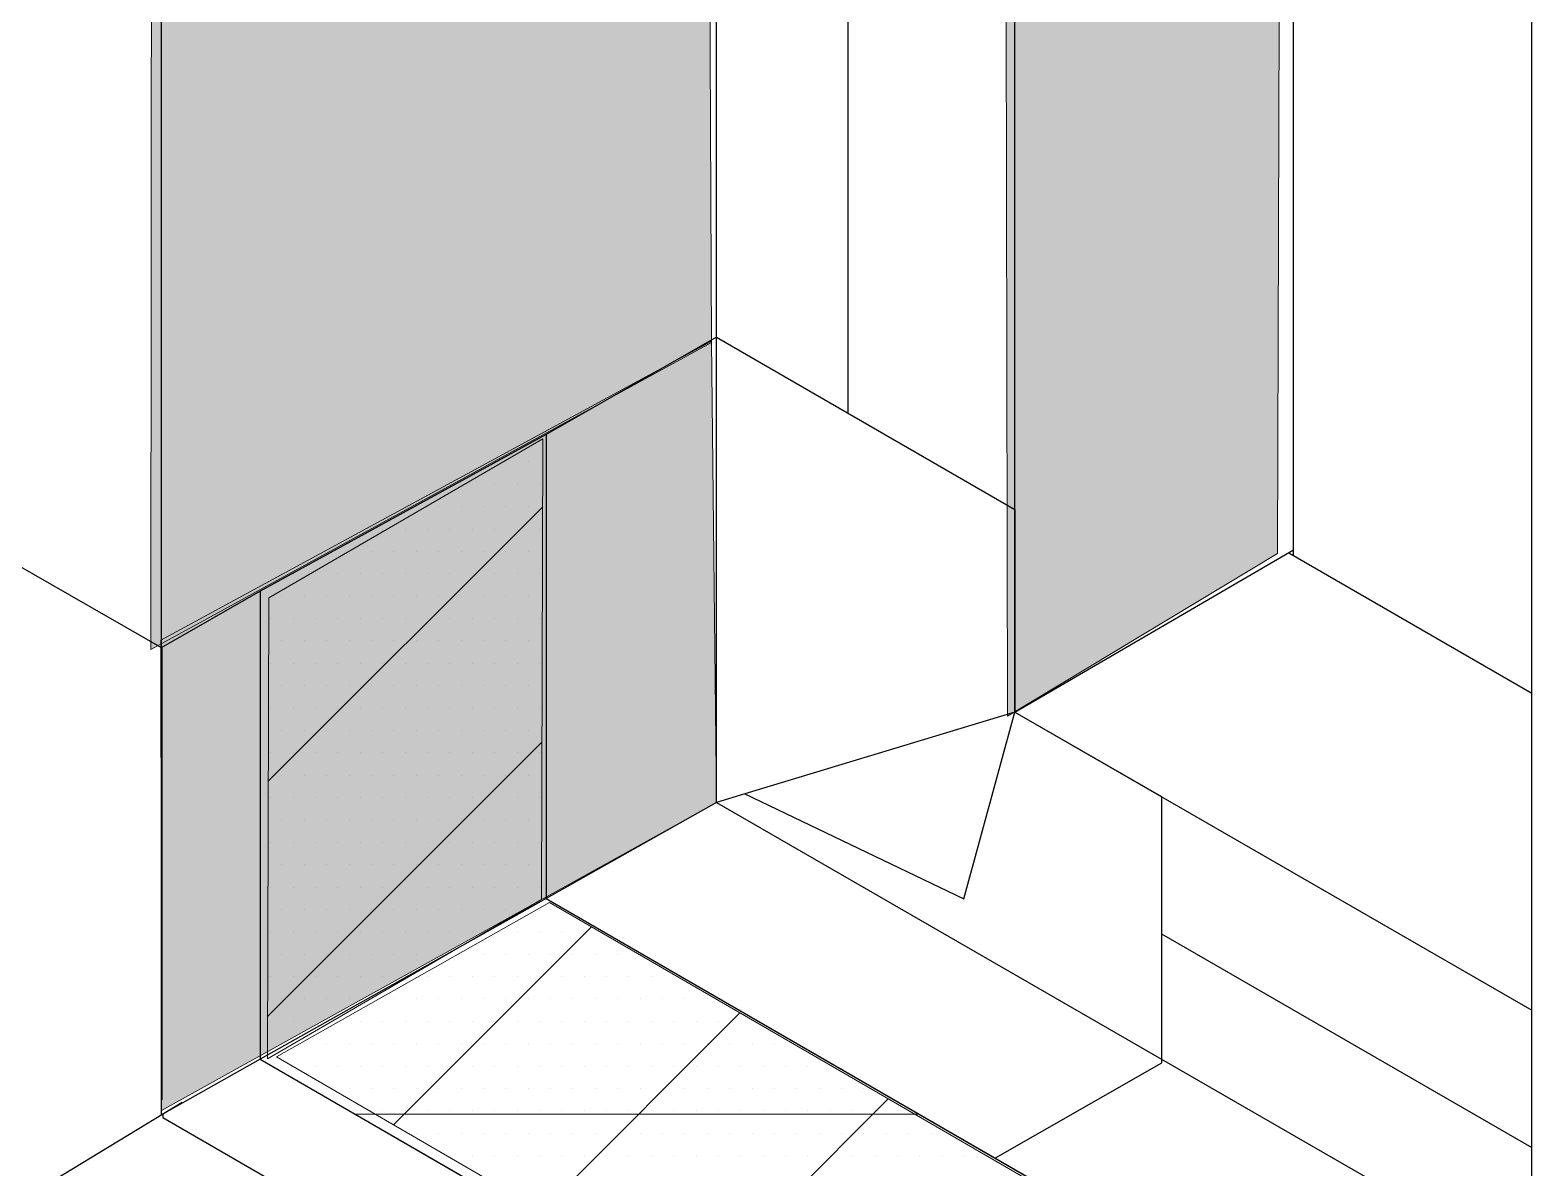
# Model space of a CAD drawing. Extents: x -1337 to 5791, y -3809 to 1769.
# Drawn here: x 101.5 to 192.1, y 1153.2 to 1221.9 of the extents above; entities that cross this region are included whole.
import ezdxf

# ---------------------------------------------------------------- set-up
doc = ezdxf.new("R2010")
doc.units = 0
doc.header["$MEASUREMENT"] = 0
doc.linetypes.add('AI-Linetype-52', pattern=[15, 9, -6])
for name, color, linetype, lineweight in [('.ATI-HATCH', 7, 'Continuous', 0), ('G-ANNO-TTLB', 7, 'Continuous', 0), ('Layer 12', 7, 'Continuous', 0), ('TYVEK', 7, 'Continuous', 0)]:
    doc.layers.add(name, color=color, linetype=linetype, lineweight=lineweight)
pattern_1 = [(45, (0, 0), (-7.07107, 7.07107), [])]

# ---------------------------------------------------------------- blocks, each defined once
blk = doc.blocks.new('Block_89')
at = {"layer": '.ATI-HATCH'}
for points in [[(132.628, 1197.453), (132.628, 1197.453), (115.382, 1188.003), (115.382, 1188.003), (115.382, 1188.003), (115.382, 1159.749), (115.382, 1159.749), (115.382, 1159.749), (132.628, 1169.461), (132.628, 1169.461), (132.628, 1169.461), (132.628, 1197.453), (132.628, 1197.453)], [(155.134, 1156.441), (155.134, 1156.441), (132.628, 1169.461), (132.628, 1169.461), (132.628, 1169.461), (115.382, 1159.749), (115.382, 1159.749), (115.382, 1159.749), (121.1, 1156.441), (121.1, 1156.441), (121.1, 1156.441), (155.134, 1156.441), (155.134, 1156.441)], [(121.1, 1156.441), (121.1, 1156.441), (192.042, 1115.402), (192.042, 1115.402), (192.042, 1115.402), (192.071, 1135.074), (192.071, 1135.074), (192.071, 1135.074), (155.134, 1156.441), (155.134, 1156.441), (155.134, 1156.441), (121.1, 1156.441), (121.1, 1156.441)]]:
    blk.add_open_spline(points, degree=3, knots=[0, 0, 0, 0, 1, 1, 1, 2, 2, 2, 3, 3, 3, 4, 4, 4, 4], dxfattribs=at)
at = {"layer": '.ATI-HATCH', "color": 8, "lineweight": 0, "true_color": 0x808080}
for points in [[(132.22, 1197.143), (132.22, 1197.143), (132.22, 1197.143), (132.22, 1197.143)], [(130.195, 1195.793), (130.195, 1195.793), (130.195, 1195.793), (130.195, 1195.793)], [(131.545, 1195.793), (131.545, 1195.793), (131.545, 1195.793), (131.545, 1195.793)], [(128.17, 1194.443), (128.17, 1194.443), (128.17, 1194.443), (128.17, 1194.443)], [(129.52, 1194.443), (129.52, 1194.443), (129.52, 1194.443), (129.52, 1194.443)], [(130.87, 1194.443), (130.87, 1194.443), (130.87, 1194.443), (130.87, 1194.443)], [(132.22, 1194.443), (132.22, 1194.443), (132.22, 1194.443), (132.22, 1194.443)], [(124.795, 1193.093), (124.795, 1193.093), (124.795, 1193.093), (124.795, 1193.093)], [(126.145, 1193.093), (126.145, 1193.093), (126.145, 1193.093), (126.145, 1193.093)], [(127.495, 1193.093), (127.495, 1193.093), (127.495, 1193.093), (127.495, 1193.093)], [(128.845, 1193.093), (128.845, 1193.093), (128.845, 1193.093), (128.845, 1193.093)], [(130.195, 1193.093), (130.195, 1193.093), (130.195, 1193.093), (130.195, 1193.093)], [(131.545, 1193.093), (131.545, 1193.093), (131.545, 1193.093), (131.545, 1193.093)], [(122.77, 1191.743), (122.77, 1191.743), (122.77, 1191.743), (122.77, 1191.743)], [(124.12, 1191.743), (124.12, 1191.743), (124.12, 1191.743), (124.12, 1191.743)], [(125.47, 1191.743), (125.47, 1191.743), (125.47, 1191.743), (125.47, 1191.743)], [(126.82, 1191.743), (126.82, 1191.743), (126.82, 1191.743), (126.82, 1191.743)], [(128.17, 1191.743), (128.17, 1191.743), (128.17, 1191.743), (128.17, 1191.743)], [(129.52, 1191.743), (129.52, 1191.743), (129.52, 1191.743), (129.52, 1191.743)], [(130.87, 1191.743), (130.87, 1191.743), (130.87, 1191.743), (130.87, 1191.743)], [(132.22, 1191.743), (132.22, 1191.743), (132.22, 1191.743), (132.22, 1191.743)], [(120.745, 1190.393), (120.745, 1190.393), (120.745, 1190.393), (120.745, 1190.393)], [(122.095, 1190.393), (122.095, 1190.393), (122.095, 1190.393), (122.095, 1190.393)], [(123.445, 1190.393), (123.445, 1190.393), (123.445, 1190.393), (123.445, 1190.393)], [(124.795, 1190.393), (124.795, 1190.393), (124.795, 1190.393), (124.795, 1190.393)], [(126.145, 1190.393), (126.145, 1190.393), (126.145, 1190.393), (126.145, 1190.393)], [(127.495, 1190.393), (127.495, 1190.393), (127.495, 1190.393), (127.495, 1190.393)], [(128.845, 1190.393), (128.845, 1190.393), (128.845, 1190.393), (128.845, 1190.393)], [(130.195, 1190.393), (130.195, 1190.393), (130.195, 1190.393), (130.195, 1190.393)], [(131.545, 1190.393), (131.545, 1190.393), (131.545, 1190.393), (131.545, 1190.393)], [(117.37, 1189.043), (117.37, 1189.043), (117.37, 1189.043), (117.37, 1189.043)], [(118.72, 1189.043), (118.72, 1189.043), (118.72, 1189.043), (118.72, 1189.043)], [(120.07, 1189.043), (120.07, 1189.043), (120.07, 1189.043), (120.07, 1189.043)], [(121.42, 1189.043), (121.42, 1189.043), (121.42, 1189.043), (121.42, 1189.043)], [(122.77, 1189.043), (122.77, 1189.043), (122.77, 1189.043), (122.77, 1189.043)], [(124.12, 1189.043), (124.12, 1189.043), (124.12, 1189.043), (124.12, 1189.043)], [(125.47, 1189.043), (125.47, 1189.043), (125.47, 1189.043), (125.47, 1189.043)], [(126.82, 1189.043), (126.82, 1189.043), (126.82, 1189.043), (126.82, 1189.043)], [(128.17, 1189.043), (128.17, 1189.043), (128.17, 1189.043), (128.17, 1189.043)], [(129.52, 1189.043), (129.52, 1189.043), (129.52, 1189.043), (129.52, 1189.043)], [(130.87, 1189.043), (130.87, 1189.043), (130.87, 1189.043), (130.87, 1189.043)], [(132.22, 1189.043), (132.22, 1189.043), (132.22, 1189.043), (132.22, 1189.043)], [(116.695, 1187.693), (116.695, 1187.693), (116.695, 1187.693), (116.695, 1187.693)], [(118.045, 1187.693), (118.045, 1187.693), (118.045, 1187.693), (118.045, 1187.693)], [(119.395, 1187.693), (119.395, 1187.693), (119.395, 1187.693), (119.395, 1187.693)], [(120.745, 1187.693), (120.745, 1187.693), (120.745, 1187.693), (120.745, 1187.693)], [(122.095, 1187.693), (122.095, 1187.693), (122.095, 1187.693), (122.095, 1187.693)], [(123.445, 1187.693), (123.445, 1187.693), (123.445, 1187.693), (123.445, 1187.693)], [(124.795, 1187.693), (124.795, 1187.693), (124.795, 1187.693), (124.795, 1187.693)], [(126.145, 1187.693), (126.145, 1187.693), (126.145, 1187.693), (126.145, 1187.693)], [(127.495, 1187.693), (127.495, 1187.693), (127.495, 1187.693), (127.495, 1187.693)], [(128.845, 1187.693), (128.845, 1187.693), (128.845, 1187.693), (128.845, 1187.693)], [(130.195, 1187.693), (130.195, 1187.693), (130.195, 1187.693), (130.195, 1187.693)], [(131.545, 1187.693), (131.545, 1187.693), (131.545, 1187.693), (131.545, 1187.693)], [(116.02, 1186.343), (116.02, 1186.343), (116.02, 1186.343), (116.02, 1186.343)], [(117.37, 1186.343), (117.37, 1186.343), (117.37, 1186.343), (117.37, 1186.343)], [(118.72, 1186.343), (118.72, 1186.343), (118.72, 1186.343), (118.72, 1186.343)], [(120.07, 1186.343), (120.07, 1186.343), (120.07, 1186.343), (120.07, 1186.343)], [(121.42, 1186.343), (121.42, 1186.343), (121.42, 1186.343), (121.42, 1186.343)], [(122.77, 1186.343), (122.77, 1186.343), (122.77, 1186.343), (122.77, 1186.343)], [(124.12, 1186.343), (124.12, 1186.343), (124.12, 1186.343), (124.12, 1186.343)], [(125.47, 1186.343), (125.47, 1186.343), (125.47, 1186.343), (125.47, 1186.343)], [(126.82, 1186.343), (126.82, 1186.343), (126.82, 1186.343), (126.82, 1186.343)], [(128.17, 1186.343), (128.17, 1186.343), (128.17, 1186.343), (128.17, 1186.343)], [(129.52, 1186.343), (129.52, 1186.343), (129.52, 1186.343), (129.52, 1186.343)], [(130.87, 1186.343), (130.87, 1186.343), (130.87, 1186.343), (130.87, 1186.343)], [(132.22, 1186.343), (132.22, 1186.343), (132.22, 1186.343), (132.22, 1186.343)], [(116.695, 1184.993), (116.695, 1184.993), (116.695, 1184.993), (116.695, 1184.993)], [(118.045, 1184.993), (118.045, 1184.993), (118.045, 1184.993), (118.045, 1184.993)], [(119.395, 1184.993), (119.395, 1184.993), (119.395, 1184.993), (119.395, 1184.993)], [(120.745, 1184.993), (120.745, 1184.993), (120.745, 1184.993), (120.745, 1184.993)], [(122.095, 1184.993), (122.095, 1184.993), (122.095, 1184.993), (122.095, 1184.993)], [(123.445, 1184.993), (123.445, 1184.993), (123.445, 1184.993), (123.445, 1184.993)], [(124.795, 1184.993), (124.795, 1184.993), (124.795, 1184.993), (124.795, 1184.993)], [(126.145, 1184.993), (126.145, 1184.993), (126.145, 1184.993), (126.145, 1184.993)], [(127.495, 1184.993), (127.495, 1184.993), (127.495, 1184.993), (127.495, 1184.993)], [(128.845, 1184.993), (128.845, 1184.993), (128.845, 1184.993), (128.845, 1184.993)], [(130.195, 1184.993), (130.195, 1184.993), (130.195, 1184.993), (130.195, 1184.993)], [(131.545, 1184.993), (131.545, 1184.993), (131.545, 1184.993), (131.545, 1184.993)], [(116.02, 1183.643), (116.02, 1183.643), (116.02, 1183.643), (116.02, 1183.643)], [(117.37, 1183.643), (117.37, 1183.643), (117.37, 1183.643), (117.37, 1183.643)], [(118.72, 1183.643), (118.72, 1183.643), (118.72, 1183.643), (118.72, 1183.643)], [(120.07, 1183.643), (120.07, 1183.643), (120.07, 1183.643), (120.07, 1183.643)], [(121.42, 1183.643), (121.42, 1183.643), (121.42, 1183.643), (121.42, 1183.643)], [(122.77, 1183.643), (122.77, 1183.643), (122.77, 1183.643), (122.77, 1183.643)], [(124.12, 1183.643), (124.12, 1183.643), (124.12, 1183.643), (124.12, 1183.643)], [(125.47, 1183.643), (125.47, 1183.643), (125.47, 1183.643), (125.47, 1183.643)], [(126.82, 1183.643), (126.82, 1183.643), (126.82, 1183.643), (126.82, 1183.643)], [(128.17, 1183.643), (128.17, 1183.643), (128.17, 1183.643), (128.17, 1183.643)], [(129.52, 1183.643), (129.52, 1183.643), (129.52, 1183.643), (129.52, 1183.643)], [(130.87, 1183.643), (130.87, 1183.643), (130.87, 1183.643), (130.87, 1183.643)], [(132.22, 1183.643), (132.22, 1183.643), (132.22, 1183.643), (132.22, 1183.643)], [(116.695, 1182.293), (116.695, 1182.293), (116.695, 1182.293), (116.695, 1182.293)], [(118.045, 1182.293), (118.045, 1182.293), (118.045, 1182.293), (118.045, 1182.293)], [(119.395, 1182.293), (119.395, 1182.293), (119.395, 1182.293), (119.395, 1182.293)], [(120.745, 1182.293), (120.745, 1182.293), (120.745, 1182.293), (120.745, 1182.293)], [(122.095, 1182.293), (122.095, 1182.293), (122.095, 1182.293), (122.095, 1182.293)], [(123.445, 1182.293), (123.445, 1182.293), (123.445, 1182.293), (123.445, 1182.293)], [(124.795, 1182.293), (124.795, 1182.293), (124.795, 1182.293), (124.795, 1182.293)], [(126.145, 1182.293), (126.145, 1182.293), (126.145, 1182.293), (126.145, 1182.293)], [(127.495, 1182.293), (127.495, 1182.293), (127.495, 1182.293), (127.495, 1182.293)], [(128.845, 1182.293), (128.845, 1182.293), (128.845, 1182.293), (128.845, 1182.293)], [(130.195, 1182.293), (130.195, 1182.293), (130.195, 1182.293), (130.195, 1182.293)], [(131.545, 1182.293), (131.545, 1182.293), (131.545, 1182.293), (131.545, 1182.293)], [(116.02, 1180.943), (116.02, 1180.943), (116.02, 1180.943), (116.02, 1180.943)], [(117.37, 1180.943), (117.37, 1180.943), (117.37, 1180.943), (117.37, 1180.943)], [(118.72, 1180.943), (118.72, 1180.943), (118.72, 1180.943), (118.72, 1180.943)], [(120.07, 1180.943), (120.07, 1180.943), (120.07, 1180.943), (120.07, 1180.943)], [(121.42, 1180.943), (121.42, 1180.943), (121.42, 1180.943), (121.42, 1180.943)], [(122.77, 1180.943), (122.77, 1180.943), (122.77, 1180.943), (122.77, 1180.943)], [(124.12, 1180.943), (124.12, 1180.943), (124.12, 1180.943), (124.12, 1180.943)], [(125.47, 1180.943), (125.47, 1180.943), (125.47, 1180.943), (125.47, 1180.943)], [(126.82, 1180.943), (126.82, 1180.943), (126.82, 1180.943), (126.82, 1180.943)], [(128.17, 1180.943), (128.17, 1180.943), (128.17, 1180.943), (128.17, 1180.943)], [(129.52, 1180.943), (129.52, 1180.943), (129.52, 1180.943), (129.52, 1180.943)], [(130.87, 1180.943), (130.87, 1180.943), (130.87, 1180.943), (130.87, 1180.943)], [(132.22, 1180.943), (132.22, 1180.943), (132.22, 1180.943), (132.22, 1180.943)], [(116.695, 1179.593), (116.695, 1179.593), (116.695, 1179.593), (116.695, 1179.593)], [(118.045, 1179.593), (118.045, 1179.593), (118.045, 1179.593), (118.045, 1179.593)], [(119.395, 1179.593), (119.395, 1179.593), (119.395, 1179.593), (119.395, 1179.593)], [(120.745, 1179.593), (120.745, 1179.593), (120.745, 1179.593), (120.745, 1179.593)], [(122.095, 1179.593), (122.095, 1179.593), (122.095, 1179.593), (122.095, 1179.593)], [(123.445, 1179.593), (123.445, 1179.593), (123.445, 1179.593), (123.445, 1179.593)], [(124.795, 1179.593), (124.795, 1179.593), (124.795, 1179.593), (124.795, 1179.593)], [(126.145, 1179.593), (126.145, 1179.593), (126.145, 1179.593), (126.145, 1179.593)], [(127.495, 1179.593), (127.495, 1179.593), (127.495, 1179.593), (127.495, 1179.593)], [(128.845, 1179.593), (128.845, 1179.593), (128.845, 1179.593), (128.845, 1179.593)], [(130.195, 1179.593), (130.195, 1179.593), (130.195, 1179.593), (130.195, 1179.593)], [(131.545, 1179.593), (131.545, 1179.593), (131.545, 1179.593), (131.545, 1179.593)], [(116.02, 1178.243), (116.02, 1178.243), (116.02, 1178.243), (116.02, 1178.243)], [(117.37, 1178.243), (117.37, 1178.243), (117.37, 1178.243), (117.37, 1178.243)], [(118.72, 1178.243), (118.72, 1178.243), (118.72, 1178.243), (118.72, 1178.243)], [(120.07, 1178.243), (120.07, 1178.243), (120.07, 1178.243), (120.07, 1178.243)], [(121.42, 1178.243), (121.42, 1178.243), (121.42, 1178.243), (121.42, 1178.243)], [(122.77, 1178.243), (122.77, 1178.243), (122.77, 1178.243), (122.77, 1178.243)], [(124.12, 1178.243), (124.12, 1178.243), (124.12, 1178.243), (124.12, 1178.243)], [(125.47, 1178.243), (125.47, 1178.243), (125.47, 1178.243), (125.47, 1178.243)], [(126.82, 1178.243), (126.82, 1178.243), (126.82, 1178.243), (126.82, 1178.243)], [(128.17, 1178.243), (128.17, 1178.243), (128.17, 1178.243), (128.17, 1178.243)], [(129.52, 1178.243), (129.52, 1178.243), (129.52, 1178.243), (129.52, 1178.243)], [(130.87, 1178.243), (130.87, 1178.243), (130.87, 1178.243), (130.87, 1178.243)], [(132.22, 1178.243), (132.22, 1178.243), (132.22, 1178.243), (132.22, 1178.243)], [(116.695, 1176.893), (116.695, 1176.893), (116.695, 1176.893), (116.695, 1176.893)], [(118.045, 1176.893), (118.045, 1176.893), (118.045, 1176.893), (118.045, 1176.893)], [(119.395, 1176.893), (119.395, 1176.893), (119.395, 1176.893), (119.395, 1176.893)], [(120.745, 1176.893), (120.745, 1176.893), (120.745, 1176.893), (120.745, 1176.893)], [(122.095, 1176.893), (122.095, 1176.893), (122.095, 1176.893), (122.095, 1176.893)], [(123.445, 1176.893), (123.445, 1176.893), (123.445, 1176.893), (123.445, 1176.893)], [(124.795, 1176.893), (124.795, 1176.893), (124.795, 1176.893), (124.795, 1176.893)], [(126.145, 1176.893), (126.145, 1176.893), (126.145, 1176.893), (126.145, 1176.893)], [(127.495, 1176.893), (127.495, 1176.893), (127.495, 1176.893), (127.495, 1176.893)], [(128.845, 1176.893), (128.845, 1176.893), (128.845, 1176.893), (128.845, 1176.893)], [(130.195, 1176.893), (130.195, 1176.893), (130.195, 1176.893), (130.195, 1176.893)], [(131.545, 1176.893), (131.545, 1176.893), (131.545, 1176.893), (131.545, 1176.893)], [(116.02, 1175.543), (116.02, 1175.543), (116.02, 1175.543), (116.02, 1175.543)], [(117.37, 1175.543), (117.37, 1175.543), (117.37, 1175.543), (117.37, 1175.543)], [(118.72, 1175.543), (118.72, 1175.543), (118.72, 1175.543), (118.72, 1175.543)], [(120.07, 1175.543), (120.07, 1175.543), (120.07, 1175.543), (120.07, 1175.543)], [(121.42, 1175.543), (121.42, 1175.543), (121.42, 1175.543), (121.42, 1175.543)], [(122.77, 1175.543), (122.77, 1175.543), (122.77, 1175.543), (122.77, 1175.543)], [(124.12, 1175.543), (124.12, 1175.543), (124.12, 1175.543), (124.12, 1175.543)], [(125.47, 1175.543), (125.47, 1175.543), (125.47, 1175.543), (125.47, 1175.543)], [(126.82, 1175.543), (126.82, 1175.543), (126.82, 1175.543), (126.82, 1175.543)], [(128.17, 1175.543), (128.17, 1175.543), (128.17, 1175.543), (128.17, 1175.543)], [(129.52, 1175.543), (129.52, 1175.543), (129.52, 1175.543), (129.52, 1175.543)], [(130.87, 1175.543), (130.87, 1175.543), (130.87, 1175.543), (130.87, 1175.543)], [(132.22, 1175.543), (132.22, 1175.543), (132.22, 1175.543), (132.22, 1175.543)], [(116.695, 1174.193), (116.695, 1174.193), (116.695, 1174.193), (116.695, 1174.193)], [(118.045, 1174.193), (118.045, 1174.193), (118.045, 1174.193), (118.045, 1174.193)], [(119.395, 1174.193), (119.395, 1174.193), (119.395, 1174.193), (119.395, 1174.193)], [(120.745, 1174.193), (120.745, 1174.193), (120.745, 1174.193), (120.745, 1174.193)], [(122.095, 1174.193), (122.095, 1174.193), (122.095, 1174.193), (122.095, 1174.193)], [(123.445, 1174.193), (123.445, 1174.193), (123.445, 1174.193), (123.445, 1174.193)], [(124.795, 1174.193), (124.795, 1174.193), (124.795, 1174.193), (124.795, 1174.193)], [(126.145, 1174.193), (126.145, 1174.193), (126.145, 1174.193), (126.145, 1174.193)], [(127.495, 1174.193), (127.495, 1174.193), (127.495, 1174.193), (127.495, 1174.193)], [(128.845, 1174.193), (128.845, 1174.193), (128.845, 1174.193), (128.845, 1174.193)], [(130.195, 1174.193), (130.195, 1174.193), (130.195, 1174.193), (130.195, 1174.193)], [(131.545, 1174.193), (131.545, 1174.193), (131.545, 1174.193), (131.545, 1174.193)], [(116.02, 1172.843), (116.02, 1172.843), (116.02, 1172.843), (116.02, 1172.843)], [(117.37, 1172.843), (117.37, 1172.843), (117.37, 1172.843), (117.37, 1172.843)], [(118.72, 1172.843), (118.72, 1172.843), (118.72, 1172.843), (118.72, 1172.843)], [(120.07, 1172.843), (120.07, 1172.843), (120.07, 1172.843), (120.07, 1172.843)], [(121.42, 1172.843), (121.42, 1172.843), (121.42, 1172.843), (121.42, 1172.843)], [(122.77, 1172.843), (122.77, 1172.843), (122.77, 1172.843), (122.77, 1172.843)], [(124.12, 1172.843), (124.12, 1172.843), (124.12, 1172.843), (124.12, 1172.843)], [(125.47, 1172.843), (125.47, 1172.843), (125.47, 1172.843), (125.47, 1172.843)], [(126.82, 1172.843), (126.82, 1172.843), (126.82, 1172.843), (126.82, 1172.843)], [(128.17, 1172.843), (128.17, 1172.843), (128.17, 1172.843), (128.17, 1172.843)], [(129.52, 1172.843), (129.52, 1172.843), (129.52, 1172.843), (129.52, 1172.843)], [(130.87, 1172.843), (130.87, 1172.843), (130.87, 1172.843), (130.87, 1172.843)], [(132.22, 1172.843), (132.22, 1172.843), (132.22, 1172.843), (132.22, 1172.843)], [(116.695, 1171.493), (116.695, 1171.493), (116.695, 1171.493), (116.695, 1171.493)], [(118.045, 1171.493), (118.045, 1171.493), (118.045, 1171.493), (118.045, 1171.493)], [(119.395, 1171.493), (119.395, 1171.493), (119.395, 1171.493), (119.395, 1171.493)], [(120.745, 1171.493), (120.745, 1171.493), (120.745, 1171.493), (120.745, 1171.493)], [(122.095, 1171.493), (122.095, 1171.493), (122.095, 1171.493), (122.095, 1171.493)], [(123.445, 1171.493), (123.445, 1171.493), (123.445, 1171.493), (123.445, 1171.493)], [(124.795, 1171.493), (124.795, 1171.493), (124.795, 1171.493), (124.795, 1171.493)], [(126.145, 1171.493), (126.145, 1171.493), (126.145, 1171.493), (126.145, 1171.493)], [(127.495, 1171.493), (127.495, 1171.493), (127.495, 1171.493), (127.495, 1171.493)], [(128.845, 1171.493), (128.845, 1171.493), (128.845, 1171.493), (128.845, 1171.493)], [(130.195, 1171.493), (130.195, 1171.493), (130.195, 1171.493), (130.195, 1171.493)], [(131.545, 1171.493), (131.545, 1171.493), (131.545, 1171.493), (131.545, 1171.493)], [(116.02, 1170.143), (116.02, 1170.143), (116.02, 1170.143), (116.02, 1170.143)], [(117.37, 1170.143), (117.37, 1170.143), (117.37, 1170.143), (117.37, 1170.143)], [(118.72, 1170.143), (118.72, 1170.143), (118.72, 1170.143), (118.72, 1170.143)], [(120.07, 1170.143), (120.07, 1170.143), (120.07, 1170.143), (120.07, 1170.143)], [(121.42, 1170.143), (121.42, 1170.143), (121.42, 1170.143), (121.42, 1170.143)], [(122.77, 1170.143), (122.77, 1170.143), (122.77, 1170.143), (122.77, 1170.143)], [(124.12, 1170.143), (124.12, 1170.143), (124.12, 1170.143), (124.12, 1170.143)], [(125.47, 1170.143), (125.47, 1170.143), (125.47, 1170.143), (125.47, 1170.143)], [(126.82, 1170.143), (126.82, 1170.143), (126.82, 1170.143), (126.82, 1170.143)], [(128.17, 1170.143), (128.17, 1170.143), (128.17, 1170.143), (128.17, 1170.143)], [(129.52, 1170.143), (129.52, 1170.143), (129.52, 1170.143), (129.52, 1170.143)], [(130.87, 1170.143), (130.87, 1170.143), (130.87, 1170.143), (130.87, 1170.143)], [(132.22, 1170.143), (132.22, 1170.143), (132.22, 1170.143), (132.22, 1170.143)], [(116.695, 1168.793), (116.695, 1168.793), (116.695, 1168.793), (116.695, 1168.793)], [(118.045, 1168.793), (118.045, 1168.793), (118.045, 1168.793), (118.045, 1168.793)], [(119.395, 1168.793), (119.395, 1168.793), (119.395, 1168.793), (119.395, 1168.793)], [(120.745, 1168.793), (120.745, 1168.793), (120.745, 1168.793), (120.745, 1168.793)], [(122.095, 1168.793), (122.095, 1168.793), (122.095, 1168.793), (122.095, 1168.793)], [(123.445, 1168.793), (123.445, 1168.793), (123.445, 1168.793), (123.445, 1168.793)], [(124.795, 1168.793), (124.795, 1168.793), (124.795, 1168.793), (124.795, 1168.793)], [(126.145, 1168.793), (126.145, 1168.793), (126.145, 1168.793), (126.145, 1168.793)], [(127.495, 1168.793), (127.495, 1168.793), (127.495, 1168.793), (127.495, 1168.793)], [(128.845, 1168.793), (128.845, 1168.793), (128.845, 1168.793), (128.845, 1168.793)], [(130.195, 1168.793), (130.195, 1168.793), (130.195, 1168.793), (130.195, 1168.793)], [(131.545, 1168.793), (131.545, 1168.793), (131.545, 1168.793), (131.545, 1168.793)], [(132.895, 1168.793), (132.895, 1168.793), (132.895, 1168.793), (132.895, 1168.793)], [(116.02, 1167.443), (116.02, 1167.443), (116.02, 1167.443), (116.02, 1167.443)], [(117.37, 1167.443), (117.37, 1167.443), (117.37, 1167.443), (117.37, 1167.443)], [(118.72, 1167.443), (118.72, 1167.443), (118.72, 1167.443), (118.72, 1167.443)], [(120.07, 1167.443), (120.07, 1167.443), (120.07, 1167.443), (120.07, 1167.443)], [(121.42, 1167.443), (121.42, 1167.443), (121.42, 1167.443), (121.42, 1167.443)], [(122.77, 1167.443), (122.77, 1167.443), (122.77, 1167.443), (122.77, 1167.443)], [(124.12, 1167.443), (124.12, 1167.443), (124.12, 1167.443), (124.12, 1167.443)], [(125.47, 1167.443), (125.47, 1167.443), (125.47, 1167.443), (125.47, 1167.443)], [(126.82, 1167.443), (126.82, 1167.443), (126.82, 1167.443), (126.82, 1167.443)], [(128.17, 1167.443), (128.17, 1167.443), (128.17, 1167.443), (128.17, 1167.443)], [(129.52, 1167.443), (129.52, 1167.443), (129.52, 1167.443), (129.52, 1167.443)], [(130.87, 1167.443), (130.87, 1167.443), (130.87, 1167.443), (130.87, 1167.443)], [(132.22, 1167.443), (132.22, 1167.443), (132.22, 1167.443), (132.22, 1167.443)], [(133.57, 1167.443), (133.57, 1167.443), (133.57, 1167.443), (133.57, 1167.443)], [(134.92, 1167.443), (134.92, 1167.443), (134.92, 1167.443), (134.92, 1167.443)], [(116.695, 1166.093), (116.695, 1166.093), (116.695, 1166.093), (116.695, 1166.093)], [(118.045, 1166.093), (118.045, 1166.093), (118.045, 1166.093), (118.045, 1166.093)], [(119.395, 1166.093), (119.395, 1166.093), (119.395, 1166.093), (119.395, 1166.093)], [(120.745, 1166.093), (120.745, 1166.093), (120.745, 1166.093), (120.745, 1166.093)], [(122.095, 1166.093), (122.095, 1166.093), (122.095, 1166.093), (122.095, 1166.093)], [(123.445, 1166.093), (123.445, 1166.093), (123.445, 1166.093), (123.445, 1166.093)], [(124.795, 1166.093), (124.795, 1166.093), (124.795, 1166.093), (124.795, 1166.093)], [(126.145, 1166.093), (126.145, 1166.093), (126.145, 1166.093), (126.145, 1166.093)], [(127.495, 1166.093), (127.495, 1166.093), (127.495, 1166.093), (127.495, 1166.093)], [(128.845, 1166.093), (128.845, 1166.093), (128.845, 1166.093), (128.845, 1166.093)], [(130.195, 1166.093), (130.195, 1166.093), (130.195, 1166.093), (130.195, 1166.093)], [(131.545, 1166.093), (131.545, 1166.093), (131.545, 1166.093), (131.545, 1166.093)], [(132.895, 1166.093), (132.895, 1166.093), (132.895, 1166.093), (132.895, 1166.093)], [(134.245, 1166.093), (134.245, 1166.093), (134.245, 1166.093), (134.245, 1166.093)], [(135.595, 1166.093), (135.595, 1166.093), (135.595, 1166.093), (135.595, 1166.093)], [(136.945, 1166.093), (136.945, 1166.093), (136.945, 1166.093), (136.945, 1166.093)], [(138.295, 1166.093), (138.295, 1166.093), (138.295, 1166.093), (138.295, 1166.093)], [(116.02, 1164.743), (116.02, 1164.743), (116.02, 1164.743), (116.02, 1164.743)], [(117.37, 1164.743), (117.37, 1164.743), (117.37, 1164.743), (117.37, 1164.743)], [(118.72, 1164.743), (118.72, 1164.743), (118.72, 1164.743), (118.72, 1164.743)], [(120.07, 1164.743), (120.07, 1164.743), (120.07, 1164.743), (120.07, 1164.743)], [(121.42, 1164.743), (121.42, 1164.743), (121.42, 1164.743), (121.42, 1164.743)], [(122.77, 1164.743), (122.77, 1164.743), (122.77, 1164.743), (122.77, 1164.743)], [(124.12, 1164.743), (124.12, 1164.743), (124.12, 1164.743), (124.12, 1164.743)], [(125.47, 1164.743), (125.47, 1164.743), (125.47, 1164.743), (125.47, 1164.743)], [(126.82, 1164.743), (126.82, 1164.743), (126.82, 1164.743), (126.82, 1164.743)], [(128.17, 1164.743), (128.17, 1164.743), (128.17, 1164.743), (128.17, 1164.743)], [(129.52, 1164.743), (129.52, 1164.743), (129.52, 1164.743), (129.52, 1164.743)], [(130.87, 1164.743), (130.87, 1164.743), (130.87, 1164.743), (130.87, 1164.743)], [(132.22, 1164.743), (132.22, 1164.743), (132.22, 1164.743), (132.22, 1164.743)], [(133.57, 1164.743), (133.57, 1164.743), (133.57, 1164.743), (133.57, 1164.743)], [(134.92, 1164.743), (134.92, 1164.743), (134.92, 1164.743), (134.92, 1164.743)], [(136.27, 1164.743), (136.27, 1164.743), (136.27, 1164.743), (136.27, 1164.743)], [(137.62, 1164.743), (137.62, 1164.743), (137.62, 1164.743), (137.62, 1164.743)], [(138.97, 1164.743), (138.97, 1164.743), (138.97, 1164.743), (138.97, 1164.743)], [(140.32, 1164.743), (140.32, 1164.743), (140.32, 1164.743), (140.32, 1164.743)], [(116.695, 1163.393), (116.695, 1163.393), (116.695, 1163.393), (116.695, 1163.393)], [(118.045, 1163.393), (118.045, 1163.393), (118.045, 1163.393), (118.045, 1163.393)], [(119.395, 1163.393), (119.395, 1163.393), (119.395, 1163.393), (119.395, 1163.393)], [(120.745, 1163.393), (120.745, 1163.393), (120.745, 1163.393), (120.745, 1163.393)], [(122.095, 1163.393), (122.095, 1163.393), (122.095, 1163.393), (122.095, 1163.393)], [(123.445, 1163.393), (123.445, 1163.393), (123.445, 1163.393), (123.445, 1163.393)], [(124.795, 1163.393), (124.795, 1163.393), (124.795, 1163.393), (124.795, 1163.393)], [(126.145, 1163.393), (126.145, 1163.393), (126.145, 1163.393), (126.145, 1163.393)], [(127.495, 1163.393), (127.495, 1163.393), (127.495, 1163.393), (127.495, 1163.393)], [(128.845, 1163.393), (128.845, 1163.393), (128.845, 1163.393), (128.845, 1163.393)], [(130.195, 1163.393), (130.195, 1163.393), (130.195, 1163.393), (130.195, 1163.393)], [(131.545, 1163.393), (131.545, 1163.393), (131.545, 1163.393), (131.545, 1163.393)], [(132.895, 1163.393), (132.895, 1163.393), (132.895, 1163.393), (132.895, 1163.393)], [(134.245, 1163.393), (134.245, 1163.393), (134.245, 1163.393), (134.245, 1163.393)], [(135.595, 1163.393), (135.595, 1163.393), (135.595, 1163.393), (135.595, 1163.393)], [(136.945, 1163.393), (136.945, 1163.393), (136.945, 1163.393), (136.945, 1163.393)], [(138.295, 1163.393), (138.295, 1163.393), (138.295, 1163.393), (138.295, 1163.393)], [(139.645, 1163.393), (139.645, 1163.393), (139.645, 1163.393), (139.645, 1163.393)], [(140.995, 1163.393), (140.995, 1163.393), (140.995, 1163.393), (140.995, 1163.393)], [(142.345, 1163.393), (142.345, 1163.393), (142.345, 1163.393), (142.345, 1163.393)], [(116.02, 1162.043), (116.02, 1162.043), (116.02, 1162.043), (116.02, 1162.043)], [(117.37, 1162.043), (117.37, 1162.043), (117.37, 1162.043), (117.37, 1162.043)], [(118.72, 1162.043), (118.72, 1162.043), (118.72, 1162.043), (118.72, 1162.043)], [(120.07, 1162.043), (120.07, 1162.043), (120.07, 1162.043), (120.07, 1162.043)], [(121.42, 1162.043), (121.42, 1162.043), (121.42, 1162.043), (121.42, 1162.043)], [(122.77, 1162.043), (122.77, 1162.043), (122.77, 1162.043), (122.77, 1162.043)], [(124.12, 1162.043), (124.12, 1162.043), (124.12, 1162.043), (124.12, 1162.043)], [(125.47, 1162.043), (125.47, 1162.043), (125.47, 1162.043), (125.47, 1162.043)], [(126.82, 1162.043), (126.82, 1162.043), (126.82, 1162.043), (126.82, 1162.043)], [(128.17, 1162.043), (128.17, 1162.043), (128.17, 1162.043), (128.17, 1162.043)], [(129.52, 1162.043), (129.52, 1162.043), (129.52, 1162.043), (129.52, 1162.043)], [(130.87, 1162.043), (130.87, 1162.043), (130.87, 1162.043), (130.87, 1162.043)], [(132.22, 1162.043), (132.22, 1162.043), (132.22, 1162.043), (132.22, 1162.043)], [(133.57, 1162.043), (133.57, 1162.043), (133.57, 1162.043), (133.57, 1162.043)], [(134.92, 1162.043), (134.92, 1162.043), (134.92, 1162.043), (134.92, 1162.043)], [(136.27, 1162.043), (136.27, 1162.043), (136.27, 1162.043), (136.27, 1162.043)], [(137.62, 1162.043), (137.62, 1162.043), (137.62, 1162.043), (137.62, 1162.043)], [(138.97, 1162.043), (138.97, 1162.043), (138.97, 1162.043), (138.97, 1162.043)], [(140.32, 1162.043), (140.32, 1162.043), (140.32, 1162.043), (140.32, 1162.043)], [(141.67, 1162.043), (141.67, 1162.043), (141.67, 1162.043), (141.67, 1162.043)], [(143.02, 1162.043), (143.02, 1162.043), (143.02, 1162.043), (143.02, 1162.043)], [(144.37, 1162.043), (144.37, 1162.043), (144.37, 1162.043), (144.37, 1162.043)], [(116.695, 1160.693), (116.695, 1160.693), (116.695, 1160.693), (116.695, 1160.693)], [(118.045, 1160.693), (118.045, 1160.693), (118.045, 1160.693), (118.045, 1160.693)], [(119.395, 1160.693), (119.395, 1160.693), (119.395, 1160.693), (119.395, 1160.693)], [(120.745, 1160.693), (120.745, 1160.693), (120.745, 1160.693), (120.745, 1160.693)], [(122.095, 1160.693), (122.095, 1160.693), (122.095, 1160.693), (122.095, 1160.693)], [(123.445, 1160.693), (123.445, 1160.693), (123.445, 1160.693), (123.445, 1160.693)], [(124.795, 1160.693), (124.795, 1160.693), (124.795, 1160.693), (124.795, 1160.693)], [(126.145, 1160.693), (126.145, 1160.693), (126.145, 1160.693), (126.145, 1160.693)], [(127.495, 1160.693), (127.495, 1160.693), (127.495, 1160.693), (127.495, 1160.693)], [(128.845, 1160.693), (128.845, 1160.693), (128.845, 1160.693), (128.845, 1160.693)], [(130.195, 1160.693), (130.195, 1160.693), (130.195, 1160.693), (130.195, 1160.693)], [(131.545, 1160.693), (131.545, 1160.693), (131.545, 1160.693), (131.545, 1160.693)], [(132.895, 1160.693), (132.895, 1160.693), (132.895, 1160.693), (132.895, 1160.693)], [(134.245, 1160.693), (134.245, 1160.693), (134.245, 1160.693), (134.245, 1160.693)], [(135.595, 1160.693), (135.595, 1160.693), (135.595, 1160.693), (135.595, 1160.693)], [(136.945, 1160.693), (136.945, 1160.693), (136.945, 1160.693), (136.945, 1160.693)], [(138.295, 1160.693), (138.295, 1160.693), (138.295, 1160.693), (138.295, 1160.693)], [(139.645, 1160.693), (139.645, 1160.693), (139.645, 1160.693), (139.645, 1160.693)], [(140.995, 1160.693), (140.995, 1160.693), (140.995, 1160.693), (140.995, 1160.693)], [(142.345, 1160.693), (142.345, 1160.693), (142.345, 1160.693), (142.345, 1160.693)], [(143.695, 1160.693), (143.695, 1160.693), (143.695, 1160.693), (143.695, 1160.693)], [(145.045, 1160.693), (145.045, 1160.693), (145.045, 1160.693), (145.045, 1160.693)], [(146.395, 1160.693), (146.395, 1160.693), (146.395, 1160.693), (146.395, 1160.693)], [(147.745, 1160.693), (147.745, 1160.693), (147.745, 1160.693), (147.745, 1160.693)], [(117.37, 1159.343), (117.37, 1159.343), (117.37, 1159.343), (117.37, 1159.343)], [(118.72, 1159.343), (118.72, 1159.343), (118.72, 1159.343), (118.72, 1159.343)], [(120.07, 1159.343), (120.07, 1159.343), (120.07, 1159.343), (120.07, 1159.343)], [(121.42, 1159.343), (121.42, 1159.343), (121.42, 1159.343), (121.42, 1159.343)], [(122.77, 1159.343), (122.77, 1159.343), (122.77, 1159.343), (122.77, 1159.343)], [(124.12, 1159.343), (124.12, 1159.343), (124.12, 1159.343), (124.12, 1159.343)], [(125.47, 1159.343), (125.47, 1159.343), (125.47, 1159.343), (125.47, 1159.343)], [(126.82, 1159.343), (126.82, 1159.343), (126.82, 1159.343), (126.82, 1159.343)], [(128.17, 1159.343), (128.17, 1159.343), (128.17, 1159.343), (128.17, 1159.343)], [(129.52, 1159.343), (129.52, 1159.343), (129.52, 1159.343), (129.52, 1159.343)], [(130.87, 1159.343), (130.87, 1159.343), (130.87, 1159.343), (130.87, 1159.343)], [(132.22, 1159.343), (132.22, 1159.343), (132.22, 1159.343), (132.22, 1159.343)], [(133.57, 1159.343), (133.57, 1159.343), (133.57, 1159.343), (133.57, 1159.343)], [(134.92, 1159.343), (134.92, 1159.343), (134.92, 1159.343), (134.92, 1159.343)], [(136.27, 1159.343), (136.27, 1159.343), (136.27, 1159.343), (136.27, 1159.343)], [(137.62, 1159.343), (137.62, 1159.343), (137.62, 1159.343), (137.62, 1159.343)], [(138.97, 1159.343), (138.97, 1159.343), (138.97, 1159.343), (138.97, 1159.343)], [(140.32, 1159.343), (140.32, 1159.343), (140.32, 1159.343), (140.32, 1159.343)], [(141.67, 1159.343), (141.67, 1159.343), (141.67, 1159.343), (141.67, 1159.343)], [(143.02, 1159.343), (143.02, 1159.343), (143.02, 1159.343), (143.02, 1159.343)], [(144.37, 1159.343), (144.37, 1159.343), (144.37, 1159.343), (144.37, 1159.343)], [(145.72, 1159.343), (145.72, 1159.343), (145.72, 1159.343), (145.72, 1159.343)], [(147.07, 1159.343), (147.07, 1159.343), (147.07, 1159.343), (147.07, 1159.343)], [(148.42, 1159.343), (148.42, 1159.343), (148.42, 1159.343), (148.42, 1159.343)], [(149.77, 1159.343), (149.77, 1159.343), (149.77, 1159.343), (149.77, 1159.343)], [(119.395, 1157.993), (119.395, 1157.993), (119.395, 1157.993), (119.395, 1157.993)], [(120.745, 1157.993), (120.745, 1157.993), (120.745, 1157.993), (120.745, 1157.993)], [(122.095, 1157.993), (122.095, 1157.993), (122.095, 1157.993), (122.095, 1157.993)], [(123.445, 1157.993), (123.445, 1157.993), (123.445, 1157.993), (123.445, 1157.993)], [(124.795, 1157.993), (124.795, 1157.993), (124.795, 1157.993), (124.795, 1157.993)], [(126.145, 1157.993), (126.145, 1157.993), (126.145, 1157.993), (126.145, 1157.993)], [(127.495, 1157.993), (127.495, 1157.993), (127.495, 1157.993), (127.495, 1157.993)], [(128.845, 1157.993), (128.845, 1157.993), (128.845, 1157.993), (128.845, 1157.993)], [(130.195, 1157.993), (130.195, 1157.993), (130.195, 1157.993), (130.195, 1157.993)], [(131.545, 1157.993), (131.545, 1157.993), (131.545, 1157.993), (131.545, 1157.993)], [(132.895, 1157.993), (132.895, 1157.993), (132.895, 1157.993), (132.895, 1157.993)], [(134.245, 1157.993), (134.245, 1157.993), (134.245, 1157.993), (134.245, 1157.993)], [(135.595, 1157.993), (135.595, 1157.993), (135.595, 1157.993), (135.595, 1157.993)], [(136.945, 1157.993), (136.945, 1157.993), (136.945, 1157.993), (136.945, 1157.993)], [(138.295, 1157.993), (138.295, 1157.993), (138.295, 1157.993), (138.295, 1157.993)], [(139.645, 1157.993), (139.645, 1157.993), (139.645, 1157.993), (139.645, 1157.993)], [(140.995, 1157.993), (140.995, 1157.993), (140.995, 1157.993), (140.995, 1157.993)], [(142.345, 1157.993), (142.345, 1157.993), (142.345, 1157.993), (142.345, 1157.993)], [(143.695, 1157.993), (143.695, 1157.993), (143.695, 1157.993), (143.695, 1157.993)], [(145.045, 1157.993), (145.045, 1157.993), (145.045, 1157.993), (145.045, 1157.993)], [(146.395, 1157.993), (146.395, 1157.993), (146.395, 1157.993), (146.395, 1157.993)], [(147.745, 1157.993), (147.745, 1157.993), (147.745, 1157.993), (147.745, 1157.993)], [(149.095, 1157.993), (149.095, 1157.993), (149.095, 1157.993), (149.095, 1157.993)], [(150.445, 1157.993), (150.445, 1157.993), (150.445, 1157.993), (150.445, 1157.993)], [(151.795, 1157.993), (151.795, 1157.993), (151.795, 1157.993), (151.795, 1157.993)], [(121.42, 1156.643), (121.42, 1156.643), (121.42, 1156.643), (121.42, 1156.643)], [(122.77, 1156.643), (122.77, 1156.643), (122.77, 1156.643), (122.77, 1156.643)], [(124.12, 1156.643), (124.12, 1156.643), (124.12, 1156.643), (124.12, 1156.643)], [(125.47, 1156.643), (125.47, 1156.643), (125.47, 1156.643), (125.47, 1156.643)], [(126.82, 1156.643), (126.82, 1156.643), (126.82, 1156.643), (126.82, 1156.643)], [(128.17, 1156.643), (128.17, 1156.643), (128.17, 1156.643), (128.17, 1156.643)], [(129.52, 1156.643), (129.52, 1156.643), (129.52, 1156.643), (129.52, 1156.643)], [(130.87, 1156.643), (130.87, 1156.643), (130.87, 1156.643), (130.87, 1156.643)], [(132.22, 1156.643), (132.22, 1156.643), (132.22, 1156.643), (132.22, 1156.643)], [(133.57, 1156.643), (133.57, 1156.643), (133.57, 1156.643), (133.57, 1156.643)], [(134.92, 1156.643), (134.92, 1156.643), (134.92, 1156.643), (134.92, 1156.643)], [(136.27, 1156.643), (136.27, 1156.643), (136.27, 1156.643), (136.27, 1156.643)], [(137.62, 1156.643), (137.62, 1156.643), (137.62, 1156.643), (137.62, 1156.643)], [(138.97, 1156.643), (138.97, 1156.643), (138.97, 1156.643), (138.97, 1156.643)], [(140.32, 1156.643), (140.32, 1156.643), (140.32, 1156.643), (140.32, 1156.643)], [(141.67, 1156.643), (141.67, 1156.643), (141.67, 1156.643), (141.67, 1156.643)], [(143.02, 1156.643), (143.02, 1156.643), (143.02, 1156.643), (143.02, 1156.643)], [(144.37, 1156.643), (144.37, 1156.643), (144.37, 1156.643), (144.37, 1156.643)], [(145.72, 1156.643), (145.72, 1156.643), (145.72, 1156.643), (145.72, 1156.643)], [(147.07, 1156.643), (147.07, 1156.643), (147.07, 1156.643), (147.07, 1156.643)], [(148.42, 1156.643), (148.42, 1156.643), (148.42, 1156.643), (148.42, 1156.643)], [(149.77, 1156.643), (149.77, 1156.643), (149.77, 1156.643), (149.77, 1156.643)], [(151.12, 1156.643), (151.12, 1156.643), (151.12, 1156.643), (151.12, 1156.643)], [(152.47, 1156.643), (152.47, 1156.643), (152.47, 1156.643), (152.47, 1156.643)], [(153.82, 1156.643), (153.82, 1156.643), (153.82, 1156.643), (153.82, 1156.643)], [(123.445, 1155.293), (123.445, 1155.293), (123.445, 1155.293), (123.445, 1155.293)], [(124.795, 1155.293), (124.795, 1155.293), (124.795, 1155.293), (124.795, 1155.293)], [(126.145, 1155.293), (126.145, 1155.293), (126.145, 1155.293), (126.145, 1155.293)], [(127.495, 1155.293), (127.495, 1155.293), (127.495, 1155.293), (127.495, 1155.293)], [(128.845, 1155.293), (128.845, 1155.293), (128.845, 1155.293), (128.845, 1155.293)], [(130.195, 1155.293), (130.195, 1155.293), (130.195, 1155.293), (130.195, 1155.293)], [(131.545, 1155.293), (131.545, 1155.293), (131.545, 1155.293), (131.545, 1155.293)], [(132.895, 1155.293), (132.895, 1155.293), (132.895, 1155.293), (132.895, 1155.293)], [(134.245, 1155.293), (134.245, 1155.293), (134.245, 1155.293), (134.245, 1155.293)], [(135.595, 1155.293), (135.595, 1155.293), (135.595, 1155.293), (135.595, 1155.293)], [(136.945, 1155.293), (136.945, 1155.293), (136.945, 1155.293), (136.945, 1155.293)], [(138.295, 1155.293), (138.295, 1155.293), (138.295, 1155.293), (138.295, 1155.293)], [(139.645, 1155.293), (139.645, 1155.293), (139.645, 1155.293), (139.645, 1155.293)], [(140.995, 1155.293), (140.995, 1155.293), (140.995, 1155.293), (140.995, 1155.293)], [(142.345, 1155.293), (142.345, 1155.293), (142.345, 1155.293), (142.345, 1155.293)], [(143.695, 1155.293), (143.695, 1155.293), (143.695, 1155.293), (143.695, 1155.293)], [(145.045, 1155.293), (145.045, 1155.293), (145.045, 1155.293), (145.045, 1155.293)], [(146.395, 1155.293), (146.395, 1155.293), (146.395, 1155.293), (146.395, 1155.293)], [(147.745, 1155.293), (147.745, 1155.293), (147.745, 1155.293), (147.745, 1155.293)], [(149.095, 1155.293), (149.095, 1155.293), (149.095, 1155.293), (149.095, 1155.293)], [(150.445, 1155.293), (150.445, 1155.293), (150.445, 1155.293), (150.445, 1155.293)], [(151.795, 1155.293), (151.795, 1155.293), (151.795, 1155.293), (151.795, 1155.293)], [(153.145, 1155.293), (153.145, 1155.293), (153.145, 1155.293), (153.145, 1155.293)], [(154.495, 1155.293), (154.495, 1155.293), (154.495, 1155.293), (154.495, 1155.293)], [(155.845, 1155.293), (155.845, 1155.293), (155.845, 1155.293), (155.845, 1155.293)], [(125.47, 1153.943), (125.47, 1153.943), (125.47, 1153.943), (125.47, 1153.943)], [(126.82, 1153.943), (126.82, 1153.943), (126.82, 1153.943), (126.82, 1153.943)], [(128.17, 1153.943), (128.17, 1153.943), (128.17, 1153.943), (128.17, 1153.943)], [(129.52, 1153.943), (129.52, 1153.943), (129.52, 1153.943), (129.52, 1153.943)], [(130.87, 1153.943), (130.87, 1153.943), (130.87, 1153.943), (130.87, 1153.943)], [(132.22, 1153.943), (132.22, 1153.943), (132.22, 1153.943), (132.22, 1153.943)], [(133.57, 1153.943), (133.57, 1153.943), (133.57, 1153.943), (133.57, 1153.943)], [(134.92, 1153.943), (134.92, 1153.943), (134.92, 1153.943), (134.92, 1153.943)], [(136.27, 1153.943), (136.27, 1153.943), (136.27, 1153.943), (136.27, 1153.943)], [(137.62, 1153.943), (137.62, 1153.943), (137.62, 1153.943), (137.62, 1153.943)], [(138.97, 1153.943), (138.97, 1153.943), (138.97, 1153.943), (138.97, 1153.943)], [(140.32, 1153.943), (140.32, 1153.943), (140.32, 1153.943), (140.32, 1153.943)], [(141.67, 1153.943), (141.67, 1153.943), (141.67, 1153.943), (141.67, 1153.943)], [(143.02, 1153.943), (143.02, 1153.943), (143.02, 1153.943), (143.02, 1153.943)], [(144.37, 1153.943), (144.37, 1153.943), (144.37, 1153.943), (144.37, 1153.943)], [(145.72, 1153.943), (145.72, 1153.943), (145.72, 1153.943), (145.72, 1153.943)], [(147.07, 1153.943), (147.07, 1153.943), (147.07, 1153.943), (147.07, 1153.943)], [(148.42, 1153.943), (148.42, 1153.943), (148.42, 1153.943), (148.42, 1153.943)], [(149.77, 1153.943), (149.77, 1153.943), (149.77, 1153.943), (149.77, 1153.943)], [(151.12, 1153.943), (151.12, 1153.943), (151.12, 1153.943), (151.12, 1153.943)], [(152.47, 1153.943), (152.47, 1153.943), (152.47, 1153.943), (152.47, 1153.943)], [(153.82, 1153.943), (153.82, 1153.943), (153.82, 1153.943), (153.82, 1153.943)], [(155.17, 1153.943), (155.17, 1153.943), (155.17, 1153.943), (155.17, 1153.943)], [(156.52, 1153.943), (156.52, 1153.943), (156.52, 1153.943), (156.52, 1153.943)], [(157.87, 1153.943), (157.87, 1153.943), (157.87, 1153.943), (157.87, 1153.943)], [(159.22, 1153.943), (159.22, 1153.943), (159.22, 1153.943), (159.22, 1153.943)]]:
    blk.add_open_spline(points, degree=3, dxfattribs=at)

msp = doc.modelspace()

# ---------------------------------------------------------------- hatches: boundary and pattern name
at = {"layer": 'G-ANNO-TTLB', "true_color": 0xff00ff, "transparency": 33554687}
h = msp.add_hatch(color=6, dxfattribs=at)
edge = h.paths.add_edge_path()
edge.add_spline(control_points=[(1773.018, -796.5), (1773.018, -796.5), (-1156.5, -796.5), (-1156.5, -796.5), (-1156.5, -796.5), (-1156.5, 1660.5), (-1156.5, 1660.5), (-1156.5, 1660.5), (1773.018, 1660.5), (1773.018, 1660.5), (1773.018, 1660.5), (1773.018, -796.5), (1773.018, -796.5)], knot_values=[0, 0, 0, 0, 1, 1, 1, 2, 2, 2, 3, 3, 3, 4, 4, 4, 4], degree=3, periodic=0)
edge = h.paths.add_edge_path()
edge.add_spline(control_points=[(-1147.5, 1651.5), (-1147.5, 1651.5), (-1147.5, -787.5), (-1147.5, -787.5), (-1147.5, -787.5), (1764.018, -787.5), (1764.018, -787.5), (1764.018, -787.5), (1764.018, 1651.5), (1764.018, 1651.5), (1764.018, 1651.5), (-1147.5, 1651.5), (-1147.5, 1651.5)], knot_values=[0, 0, 0, 0, 1, 1, 1, 2, 2, 2, 3, 3, 3, 4, 4, 4, 4], degree=3, periodic=0)
edge.add_line((-1147.5, 1651.5), (-1147.5, 1651.5))
at = {"layer": 'Layer 12', "true_color": 0x808080, "transparency": 33554495}
h = msp.add_hatch(color=8, dxfattribs=at)
h.dxf.hatch_style = 2
h.paths.add_polyline_path([(108.788, 1184.476), (108.909, 1327.512), (142.112, 1307.903), (142.596, 1203.009)])
h = msp.add_hatch(color=8, dxfattribs=at)
h.dxf.hatch_style = 2
h.paths.add_polyline_path([(176.736, 1190.268), (160.446, 1180.45), (160.236, 1296.845), (177.033, 1287.373)])
at = {"layer": 'Layer 12', "true_color": 0x808080, "transparency": 33554457}
h = msp.add_hatch(color=8, dxfattribs=at)
h.dxf.hatch_style = 2
h.paths.add_polyline_path([(142.903, 1175.247), (109.43, 1156.654), (109.395, 1185.037), (142.596, 1203.085)])
at = {"layer": 'Layer 12', "true_color": 0x000000, "transparency": 33554687}
h = msp.add_hatch(dxfattribs=at)
h.set_pattern_fill('_U', color=18, scale=10, angle=44.99999, style=2, pattern_type=0)
h.set_pattern_definition(pattern_1)
h.paths.add_polyline_path([(132.347, 1169.388), (115.815, 1159.787), (115.903, 1187.585), (132.435, 1197.186)])
h = msp.add_hatch(dxfattribs=at)
h.set_pattern_fill('_U', color=18, scale=10, angle=44.99999, style=2, pattern_type=0)
h.set_pattern_definition(pattern_1)
h.paths.add_polyline_path([(191.73, 1135.058), (191.73, 1116.082), (116.369, 1159.891), (132.831, 1169.206)])

# ---------------------------------------------------------------- linework, layer by layer
at = {"layer": 'G-ANNO-TTLB'}
for points in [[(1773.018, -796.5), (1773.018, -796.5), (-1156.5, -796.5), (-1156.5, -796.5), (-1156.5, -796.5), (-1156.5, 1660.5), (-1156.5, 1660.5), (-1156.5, 1660.5), (1773.018, 1660.5), (1773.018, 1660.5), (1773.018, 1660.5), (1773.018, -796.5), (1773.018, -796.5)], [(-1147.5, 1651.5), (-1147.5, 1651.5), (-1147.5, -787.5), (-1147.5, -787.5), (-1147.5, -787.5), (1764.018, -787.5), (1764.018, -787.5), (1764.018, -787.5), (1764.018, 1651.5), (1764.018, 1651.5), (1764.018, 1651.5), (-1147.5, 1651.5), (-1147.5, 1651.5)]]:
    msp.add_open_spline(points, degree=3, knots=[0, 0, 0, 0, 1, 1, 1, 2, 2, 2, 3, 3, 3, 4, 4, 4, 4], dxfattribs=at)
at = {"layer": 'Layer 12'}
for points in [[(108.788, 1184.476), (108.909, 1327.512), (142.112, 1307.903), (142.596, 1203.009)], [(176.736, 1190.268), (160.446, 1180.45), (160.236, 1296.845), (177.033, 1287.373)], [(142.903, 1175.247), (109.43, 1156.654), (109.395, 1185.037), (142.596, 1203.085)], [(132.347, 1169.388), (115.815, 1159.787), (115.903, 1187.585), (132.435, 1197.186)], [(191.73, 1135.058), (191.73, 1116.082), (116.369, 1159.891), (132.831, 1169.206)]]:
    msp.add_lwpolyline(points, close=True, dxfattribs=at)
at = {"layer": 'TYVEK', "color": 18, "lineweight": 25, "true_color": 0x000000}
for p, q in [((109.417, 1156.39), (109.417, 1327.829)), ((142.903, 1203.325), (142.903, 1308.258)), ((150.843, 1198.741), (150.843, 1303.605)), ((160.902, 1180.704), (160.902, 1297.71)), ((177.699, 1190.152), (177.699, 1287.865)), ((192.088, 1108.67), (192.088, 1279.433)), ((160.902, 1180.704), (177.699, 1190.485)), ((177.415, 1190.316), (192.088, 1181.851)), ((160.902, 1180.704), (192.088, 1162.712)), ((132.628, 1169.461), (115.382, 1159.749)), ((169.749, 1167.311), (192.088, 1154.423)), ((169.749, 1159.759), (192.088, 1146.872))]:
    msp.add_line(p, q, dxfattribs=at)
at = {"layer": 'TYVEK', "color": 4, "lineweight": 25, "true_color": 0x00ffff}
for p, q in [((142.903, 1203.325), (132.628, 1197.453)), ((142.903, 1203.325), (160.902, 1192.934)), ((142.903, 1175.247), (142.903, 1203.325)), ((87.022, 1197.447), (109.455, 1184.586)), ((132.628, 1197.453), (115.382, 1188.003)), ((132.628, 1197.453), (132.628, 1169.461)), ((160.902, 1192.934), (160.902, 1180.704)), ((115.382, 1188.003), (109.404, 1184.586)), ((115.382, 1188.003), (115.382, 1159.749)), ((109.455, 1184.586), (109.455, 1157.308)), ((160.902, 1180.704), (144.62, 1175.768)), ((157.816, 1169.435), (160.902, 1180.704)), ((160.902, 1180.704), (169.749, 1175.599)), ((142.903, 1175.247), (132.628, 1169.461)), ((144.62, 1175.768), (142.903, 1175.247)), ((142.903, 1175.247), (169.749, 1159.759)), ((144.62, 1175.768), (157.816, 1169.435)), ((169.749, 1175.599), (169.749, 1159.54)), ((132.628, 1169.461), (115.382, 1159.749)), ((132.628, 1169.461), (192.071, 1135.074)), ((115.382, 1159.749), (109.417, 1156.39)), ((115.382, 1159.749), (192.042, 1115.402)), ((169.749, 1159.523), (159.717, 1153.79)), ((109.509, 1156.441), (109.509, 1156.239)), ((109.509, 1156.239), (165.071, 1124.097))]:
    msp.add_line(p, q, dxfattribs=at)
at = {"layer": 'TYVEK', "color": 18, "linetype": 'AI-Linetype-52', "lineweight": 25, "true_color": 0x000000}
msp.add_line((110.678, 1157.142), (52.83, 1122.042), dxfattribs=at)

# ---------------------------------------------------------------- block references
at = {"layer": '.ATI-HATCH'}
msp.add_blockref('Block_89', (0, 0), dxfattribs=at)

doc.saveas('drawing.dxf')
